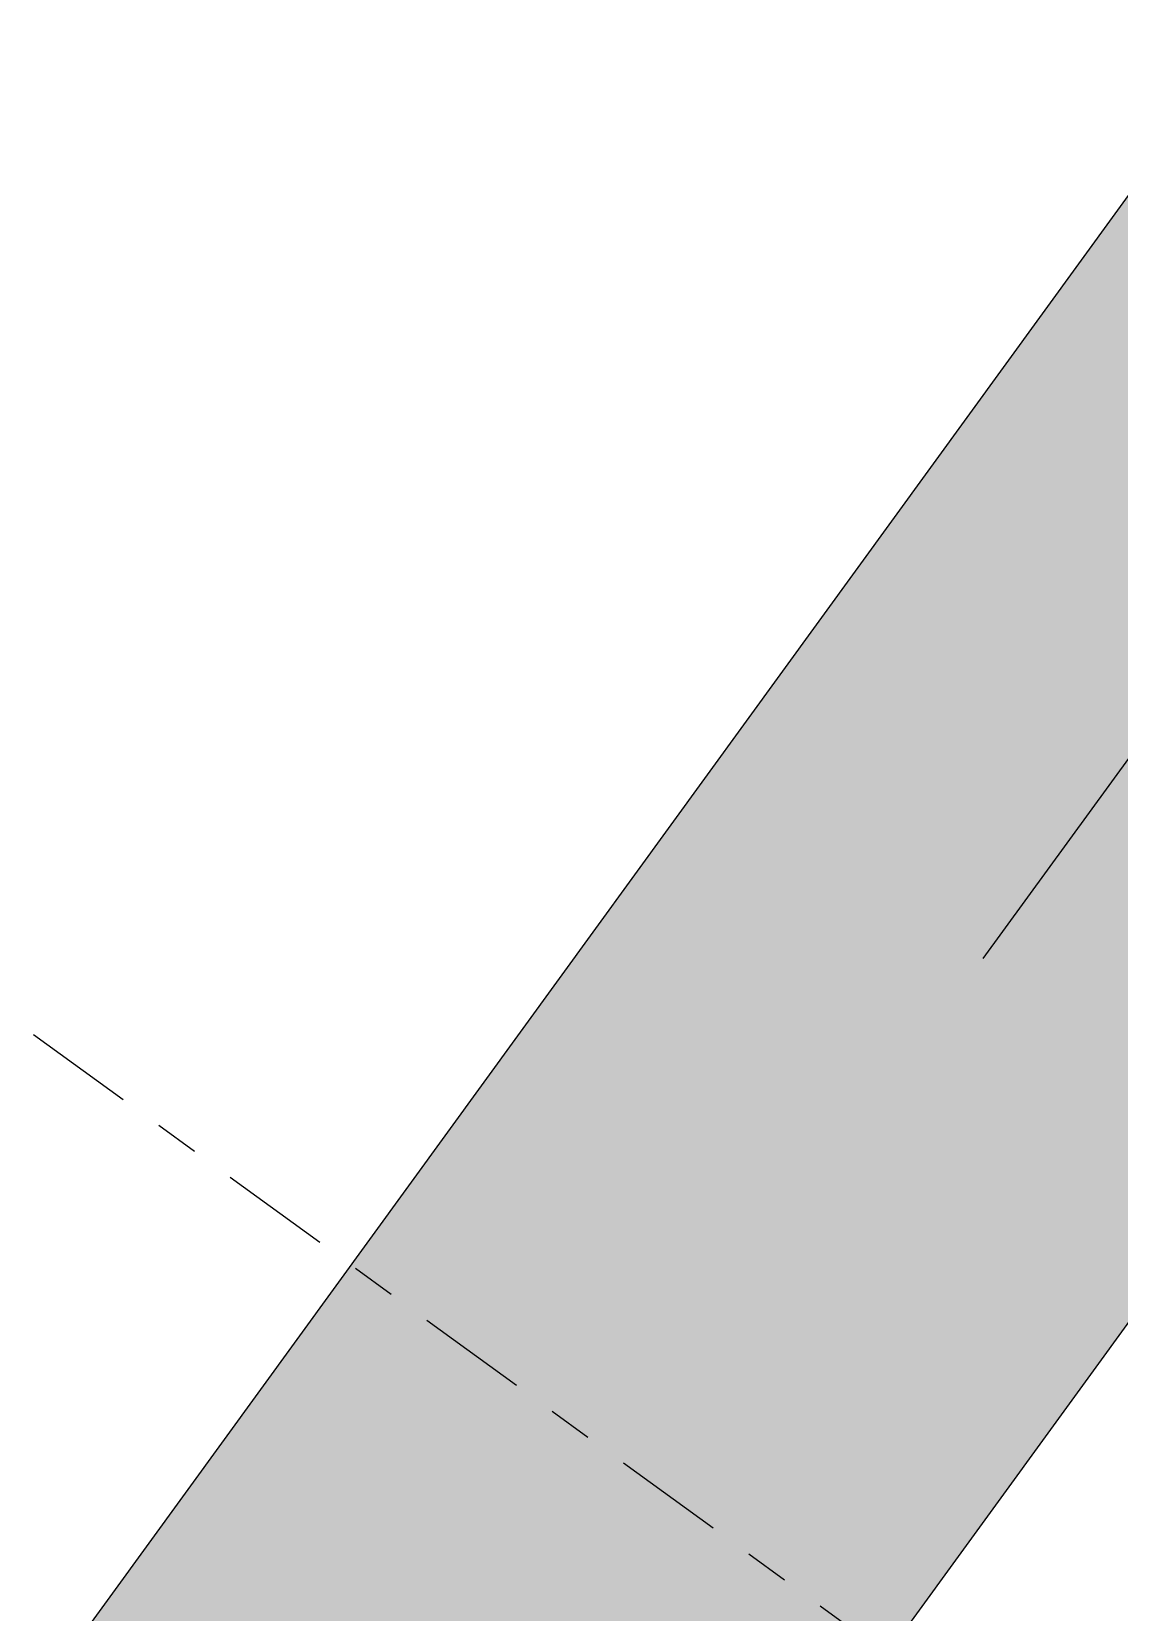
# Model space of a CAD drawing. Header units: inches. Extents: x 400392 to 401495, y 4543971 to 4544133.
# Drawn here: x 400756.685 to 400759.146, y 4544097.853 to 4544101.43 of the extents above; entities that cross this region are included whole.
import ezdxf

# ---------------------------------------------------------------- set-up
doc = ezdxf.new("R2010")
doc.units = ezdxf.units.IN
doc.header["$MEASUREMENT"] = 0
doc.linetypes.add('AKS', pattern=[3, 2.5, -0.25, 0, -0.25])
doc.linetypes.add('CENTER', pattern=[2, 1.25, -0.25, 0.25, -0.25])
for name, color, linetype in [('aks prota', 2, 'AKS'), ('kolon tarama prota', 252, 'Continuous'), ('perde prota', 1, 'Continuous'), ('skesit prota', 7, 'Continuous')]:
    doc.layers.add(name, color=color, linetype=linetype)

msp = doc.modelspace()

# ---------------------------------------------------------------- hatches: boundary and pattern name
at = {"layer": 'kolon tarama prota'}
h = msp.add_hatch(color=256, dxfattribs=at)
h.dxf.hatch_style = 1
h.paths.add_polyline_path([(400766.813, 4544111.5852), (400756.4092, 4544097.2656), (400756.0856, 4544097.5007), (400755.6154, 4544096.8535), (400755.939, 4544096.6184), (400752.5886, 4544092.007), (400752.265, 4544092.2421), (400751.7948, 4544091.5949), (400752.1184, 4544091.3598), (400741.7146, 4544077.0402), (400742.9281, 4544076.1585), (400767.1448, 4544109.49), (400817.8599, 4544072.6433), (400820.4119, 4544072.6433), (400818.3473, 4544074.1433)])

# ---------------------------------------------------------------- linework, layer by layer
at = {"layer": 'aks prota', "ltscale": 10}
msp.add_line((400741.1458, 4544074.9813), (400768.5953, 4544112.7624), dxfattribs=at)
at = {"layer": 'perde prota'}
msp.add_lwpolyline([(400752.1184, 4544091.3598), (400741.7146, 4544077.0402), (400742.9281, 4544076.1585), (400767.1448, 4544109.49), (400817.8599, 4544072.6433), (400820.4119, 4544072.6433), (400766.813, 4544111.5852), (400756.4092, 4544097.2656), (400756.0856, 4544097.5007), (400755.6154, 4544096.8535), (400755.939, 4544096.6184), (400752.5886, 4544092.007), (400752.265, 4544092.2421), (400751.7948, 4544091.5949)], close=True, dxfattribs=at)
at = {"layer": 'skesit prota', "linetype": 'CENTER', "ltscale": 0.2}
msp.add_lwpolyline([(400753.13, 4544101.7472), (400789.8943, 4544075.0364), (400789.7615, 4544075.8745), (400789.2325, 4544075.1463)], dxfattribs=at)

doc.saveas('drawing.dxf')
